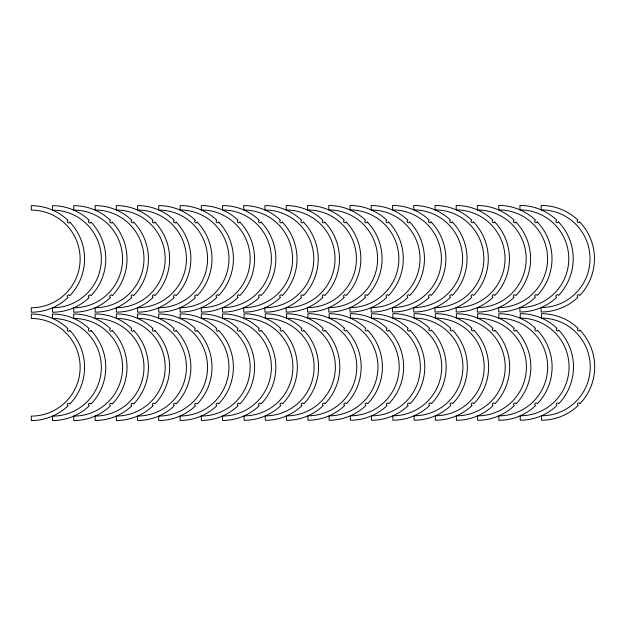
<?xml version="1.0" encoding="UTF-8"?>
<svg xmlns="http://www.w3.org/2000/svg" width="626" height="626" viewBox="0 0 626 626"><rect width="100%" height="100%" fill="white"/><g stroke="black" fill="none" stroke-linecap="round" stroke-linejoin="round"><path stroke-width="0.94" d="M69.83 222.167L69.783 222.269A1.33 1.33 0 0 1 67.694 222.543A1.33 1.33 0 0 1 67.968 220.454L67.764 220.109A53.265 53.265 0 0 0 31.3 205.672L31.3 210.109A48.828 48.828 0 0 1 80.128 258.937A48.828 48.828 0 0 1 31.3 307.765L31.3 312.21A53.265 53.265 0 0 0 67.764 297.773L67.968 297.428A1.33 1.33 0 0 1 67.694 295.331A1.33 1.33 0 0 1 69.783 295.605L70.128 295.402A53.265 53.265 0 0 0 70.128 222.473L69.83 222.167M91.028 222.183L90.989 222.277A1.33 1.33 0 0 1 88.892 222.559A1.33 1.33 0 0 1 89.174 220.462L88.97 220.117A53.265 53.265 0 0 0 52.506 205.68L52.506 210.117A48.828 48.828 0 0 1 101.334 258.945A48.828 48.828 0 0 1 52.506 307.773L52.506 312.217A53.265 53.265 0 0 0 88.97 297.78L89.174 297.436A1.33 1.33 0 0 1 88.892 295.339A1.33 1.33 0 0 1 90.989 295.613L91.333 295.409A53.265 53.265 0 0 0 91.333 222.48L91.028 222.183M112.273 222.167L112.234 222.269A1.33 1.33 0 0 1 110.137 222.543A1.33 1.33 0 0 1 110.419 220.454L110.215 220.109A53.265 53.265 0 0 0 73.751 205.672L73.751 210.109A48.828 48.828 0 0 1 122.579 258.937A48.828 48.828 0 0 1 73.751 307.765L73.751 312.202A53.265 53.265 0 0 0 110.215 297.765L110.419 297.428A1.33 1.33 0 0 1 110.137 295.331A1.33 1.33 0 0 1 112.234 295.605L112.578 295.402A53.265 53.265 0 0 0 112.578 222.473L112.273 222.167M69.83 330.52L69.783 330.614A1.33 1.33 0 0 1 67.694 330.888A1.33 1.33 0 0 1 67.968 328.799L67.764 328.454A53.265 53.265 0 0 0 31.3 314.017L31.3 318.454A48.828 48.828 0 0 1 80.128 367.282A48.828 48.828 0 0 1 31.3 416.11L31.3 420.555A53.265 53.265 0 0 0 67.764 406.118L67.968 405.773A1.33 1.33 0 0 1 67.694 403.676A1.33 1.33 0 0 1 69.783 403.95L70.128 403.747A53.265 53.265 0 0 0 70.128 330.818L69.83 330.52M133.674 222.097L133.628 222.191A1.33 1.33 0 0 1 131.538 222.473A1.33 1.33 0 0 1 131.812 220.375L131.609 220.031A53.265 53.265 0 0 0 95.144 205.594L95.144 210.031A48.828 48.828 0 0 1 143.972 258.859A48.828 48.828 0 0 1 95.144 307.695L95.144 312.131A53.265 53.265 0 0 0 131.609 297.694L131.812 297.35A1.33 1.33 0 0 1 131.538 295.253A1.33 1.33 0 0 1 133.628 295.527L133.972 295.331A53.265 53.265 0 0 0 133.972 222.394L133.674 222.097M91.028 330.528L90.989 330.622A1.33 1.33 0 0 1 88.892 330.904A1.33 1.33 0 0 1 89.174 328.806L88.97 328.462A53.265 53.265 0 0 0 52.506 314.025L52.506 318.462A48.828 48.828 0 0 1 101.334 367.29A48.828 48.828 0 0 1 52.506 416.126L52.506 420.562A53.265 53.265 0 0 0 88.97 406.125L89.174 405.781A1.33 1.33 0 0 1 88.892 403.684A1.33 1.33 0 0 1 90.989 403.958L91.333 403.754A53.265 53.265 0 0 0 91.333 330.825L91.028 330.528M154.872 222.105L154.833 222.207A1.33 1.33 0 0 1 152.736 222.48A1.33 1.33 0 0 1 153.01 220.383L152.807 220.039A53.265 53.265 0 0 0 116.342 205.602L116.342 210.039A48.828 48.828 0 0 1 165.178 258.874A48.828 48.828 0 0 1 116.342 307.702L116.342 312.139A53.265 53.265 0 0 0 152.807 297.702L153.01 297.358A1.33 1.33 0 0 1 152.736 295.261A1.33 1.33 0 0 1 154.833 295.542L155.178 295.339A53.265 53.265 0 0 0 155.178 222.41L154.872 222.105M112.273 330.512L112.234 330.614A1.33 1.33 0 0 1 110.137 330.888A1.33 1.33 0 0 1 110.419 328.799L110.215 328.454A53.265 53.265 0 0 0 73.751 314.017L73.751 318.454A48.828 48.828 0 0 1 122.579 367.282A48.828 48.828 0 0 1 73.751 416.11L73.751 420.555A53.265 53.265 0 0 0 110.215 406.118L110.419 405.773A1.33 1.33 0 0 1 110.137 403.676A1.33 1.33 0 0 1 112.234 403.95L112.578 403.747A53.265 53.265 0 0 0 112.578 330.818L112.273 330.512M176.117 222.097L176.078 222.191A1.33 1.33 0 0 1 173.981 222.473A1.33 1.33 0 0 1 174.263 220.375L174.059 220.031A53.265 53.265 0 0 0 137.595 205.594L137.595 210.031A48.828 48.828 0 0 1 186.423 258.859A48.828 48.828 0 0 1 137.595 307.695L137.595 312.131A53.265 53.265 0 0 0 174.059 297.694L174.263 297.35A1.33 1.33 0 0 1 173.981 295.253A1.33 1.33 0 0 1 176.078 295.527L176.422 295.323A53.265 53.265 0 0 0 176.422 222.394L176.117 222.097M133.674 330.442L133.628 330.544A1.33 1.33 0 0 1 131.538 330.818A1.33 1.33 0 0 1 131.812 328.72L131.609 328.376A53.265 53.265 0 0 0 95.144 313.939L95.144 318.376A48.828 48.828 0 0 1 143.972 367.212A48.828 48.828 0 0 1 95.144 416.04L95.144 420.476A53.265 53.265 0 0 0 131.609 406.039L131.812 405.695A1.33 1.33 0 0 1 131.538 403.598A1.33 1.33 0 0 1 133.628 403.88L133.972 403.676A53.265 53.265 0 0 0 133.972 330.747L133.674 330.442M197.26 222.128L197.221 222.23A1.33 1.33 0 0 1 195.124 222.504A1.33 1.33 0 0 1 195.398 220.415L195.195 220.07A53.265 53.265 0 0 0 158.73 205.633L158.73 210.07A48.828 48.828 0 0 1 207.558 258.898A48.828 48.828 0 0 1 158.73 307.726L158.73 312.163A53.265 53.265 0 0 0 195.195 297.726L195.398 297.389A1.33 1.33 0 0 1 195.124 295.292A1.33 1.33 0 0 1 197.221 295.566L197.558 295.362A53.265 53.265 0 0 0 197.558 222.433L197.26 222.128M154.872 330.45L154.833 330.551A1.33 1.33 0 0 1 152.736 330.825A1.33 1.33 0 0 1 153.01 328.728L152.807 328.384A53.265 53.265 0 0 0 116.342 313.947L116.342 318.391A48.828 48.828 0 0 1 165.178 367.219A48.828 48.828 0 0 1 116.342 416.047L116.342 420.484A53.265 53.265 0 0 0 152.807 406.047L153.01 405.703A1.33 1.33 0 0 1 152.736 403.606A1.33 1.33 0 0 1 154.833 403.887L155.178 403.684A53.265 53.265 0 0 0 155.178 330.755L154.872 330.45M218.654 222.058L218.615 222.152A1.33 1.33 0 0 1 216.518 222.433A1.33 1.33 0 0 1 216.792 220.336L216.588 219.992A53.265 53.265 0 0 0 180.124 205.555L180.124 209.992A48.828 48.828 0 0 1 228.96 258.82A48.828 48.828 0 0 1 180.124 307.656L180.124 312.092A53.265 53.265 0 0 0 216.588 297.655L216.792 297.311A1.33 1.33 0 0 1 216.518 295.214A1.33 1.33 0 0 1 218.615 295.488L218.959 295.284A53.265 53.265 0 0 0 218.959 222.355L218.654 222.058M176.117 330.442L176.078 330.536A1.33 1.33 0 0 1 173.981 330.818A1.33 1.33 0 0 1 174.263 328.72L174.059 328.376A53.265 53.265 0 0 0 137.595 313.939L137.595 318.376A48.828 48.828 0 0 1 186.423 367.204A48.828 48.828 0 0 1 137.595 416.04L137.595 420.476A53.265 53.265 0 0 0 174.059 406.039L174.263 405.695A1.33 1.33 0 0 1 173.981 403.598A1.33 1.33 0 0 1 176.078 403.88L176.422 403.676A53.265 53.265 0 0 0 176.422 330.739L176.117 330.442M239.86 222.066L239.813 222.167A1.33 1.33 0 0 1 237.724 222.441A1.33 1.33 0 0 1 237.997 220.344L237.794 220A53.265 53.265 0 0 0 201.329 205.563L201.329 210A48.828 48.828 0 0 1 250.157 258.835A48.828 48.828 0 0 1 201.329 307.663L201.329 312.1A53.265 53.265 0 0 0 237.794 297.663L237.997 297.319A1.33 1.33 0 0 1 237.724 295.222A1.33 1.33 0 0 1 239.813 295.503L240.157 295.3A53.265 53.265 0 0 0 240.157 222.371L239.86 222.066M197.26 330.473L197.221 330.575A1.33 1.33 0 0 1 195.124 330.849A1.33 1.33 0 0 1 195.398 328.76L195.195 328.415A53.265 53.265 0 0 0 158.73 313.978L158.73 318.415A48.828 48.828 0 0 1 207.558 367.243A48.828 48.828 0 0 1 158.73 416.071L158.73 420.515A53.265 53.265 0 0 0 195.195 406.078L195.398 405.734A1.33 1.33 0 0 1 195.124 403.637A1.33 1.33 0 0 1 197.221 403.911L197.558 403.707A53.265 53.265 0 0 0 197.558 330.778L197.26 330.473M261.105 222.058L261.058 222.152A1.33 1.33 0 0 1 258.968 222.433A1.33 1.33 0 0 1 259.242 220.336L259.039 219.992A53.265 53.265 0 0 0 222.574 205.555L222.574 209.992A48.828 48.828 0 0 1 271.402 258.82A48.828 48.828 0 0 1 222.574 307.656L222.574 312.092A53.265 53.265 0 0 0 259.039 297.655L259.242 297.311A1.33 1.33 0 0 1 258.968 295.214A1.33 1.33 0 0 1 261.058 295.488L261.402 295.284A53.265 53.265 0 0 0 261.402 222.355L261.105 222.058M218.654 330.403L218.615 330.505A1.33 1.33 0 0 1 216.518 330.778A1.33 1.33 0 0 1 216.792 328.681L216.588 328.337A53.265 53.265 0 0 0 180.124 313.9L180.124 318.337A48.828 48.828 0 0 1 228.96 367.172A48.828 48.828 0 0 1 180.124 416L180.124 420.437A53.265 53.265 0 0 0 216.588 406L216.792 405.656A1.33 1.33 0 0 1 216.518 403.559A1.33 1.33 0 0 1 218.615 403.84L218.959 403.637A53.265 53.265 0 0 0 218.959 330.708L218.654 330.403M282.279 222.073L282.232 222.175A1.33 1.33 0 0 1 280.143 222.449A1.33 1.33 0 0 1 280.417 220.36L280.213 220.016A53.265 53.265 0 0 0 243.749 205.578L243.749 210.015A48.828 48.828 0 0 1 292.577 258.843A48.828 48.828 0 0 1 243.749 307.671L243.749 312.116A53.265 53.265 0 0 0 280.213 297.679L280.417 297.334A1.33 1.33 0 0 1 280.143 295.237A1.33 1.33 0 0 1 282.232 295.511L282.576 295.308A53.265 53.265 0 0 0 282.576 222.379L282.279 222.073M239.86 330.411L239.813 330.512A1.33 1.33 0 0 1 237.724 330.786A1.33 1.33 0 0 1 237.997 328.689L237.794 328.345A53.265 53.265 0 0 0 201.329 313.908L201.329 318.352A48.828 48.828 0 0 1 250.157 367.18A48.828 48.828 0 0 1 201.329 416.008L201.329 420.445A53.265 53.265 0 0 0 237.794 406.008L237.997 405.664A1.33 1.33 0 0 1 237.724 403.567A1.33 1.33 0 0 1 239.813 403.848L240.157 403.645A53.265 53.265 0 0 0 240.157 330.716L239.86 330.411M303.477 222.089L303.438 222.183A1.33 1.33 0 0 1 301.341 222.465A1.33 1.33 0 0 1 301.615 220.368L301.411 220.023A53.265 53.265 0 0 0 264.947 205.586L264.947 210.023A48.828 48.828 0 0 1 313.782 258.851A48.828 48.828 0 0 1 264.947 307.679L264.947 312.124A53.265 53.265 0 0 0 301.411 297.686L301.615 297.342A1.33 1.33 0 0 1 301.341 295.245A1.33 1.33 0 0 1 303.438 295.519L303.782 295.315A53.265 53.265 0 0 0 303.782 222.386L303.477 222.089M261.105 330.403L261.058 330.497A1.33 1.33 0 0 1 258.968 330.778A1.33 1.33 0 0 1 259.242 328.681L259.039 328.337A53.265 53.265 0 0 0 222.574 313.9L222.574 318.337A48.828 48.828 0 0 1 271.402 367.165A48.828 48.828 0 0 1 222.574 416L222.574 420.437A53.265 53.265 0 0 0 259.039 406L259.242 405.656A1.33 1.33 0 0 1 258.968 403.559A1.33 1.33 0 0 1 261.058 403.84L261.402 403.637A53.265 53.265 0 0 0 261.402 330.7L261.105 330.403M324.722 222.073L324.683 222.175A1.33 1.33 0 0 1 322.586 222.449A1.33 1.33 0 0 1 322.86 220.36L322.656 220.016A53.265 53.265 0 0 0 286.192 205.578L286.192 210.015A48.828 48.828 0 0 1 335.027 258.843A48.828 48.828 0 0 1 286.192 307.671L286.192 312.116A53.265 53.265 0 0 0 322.656 297.679L322.86 297.334A1.33 1.33 0 0 1 322.586 295.237A1.33 1.33 0 0 1 324.683 295.511L325.027 295.308A53.265 53.265 0 0 0 325.027 222.379L324.722 222.073M282.608 330.278L282.569 330.379A1.33 1.33 0 0 1 280.471 330.653A1.33 1.33 0 0 1 280.745 328.556L280.542 328.22A53.265 53.265 0 0 0 244.077 313.782L244.077 318.219A48.828 48.828 0 0 1 292.905 367.047A48.828 48.828 0 0 1 244.077 415.875L244.077 420.312A53.265 53.265 0 0 0 280.542 405.875L280.745 405.531A1.33 1.33 0 0 1 280.471 403.441A1.33 1.33 0 0 1 282.569 403.715L282.905 403.512A53.265 53.265 0 0 0 282.905 330.583L282.608 330.278M346.123 222.003L346.076 222.105A1.33 1.33 0 0 1 343.987 222.379A1.33 1.33 0 0 1 344.261 220.282L344.057 219.937A53.265 53.265 0 0 0 307.593 205.5L307.593 209.937A48.828 48.828 0 0 1 356.421 258.773A48.828 48.828 0 0 1 307.593 307.601L307.593 312.038A53.265 53.265 0 0 0 344.057 297.6L344.261 297.256A1.33 1.33 0 0 1 343.987 295.159A1.33 1.33 0 0 1 346.076 295.441L346.421 295.237A53.265 53.265 0 0 0 346.421 222.308L346.123 222.003M303.806 330.285L303.767 330.387A1.33 1.33 0 0 1 301.669 330.661A1.33 1.33 0 0 1 301.951 328.572L301.748 328.227A53.265 53.265 0 0 0 265.283 313.79L265.283 318.227A48.828 48.828 0 0 1 314.111 367.055A48.828 48.828 0 0 1 265.283 415.883L265.283 420.328A53.265 53.265 0 0 0 301.748 405.891L301.951 405.546A1.33 1.33 0 0 1 301.669 403.449A1.33 1.33 0 0 1 303.767 403.723L304.111 403.52A53.265 53.265 0 0 0 304.111 330.591L303.806 330.285M367.321 222.011L367.282 222.113A1.33 1.33 0 0 1 365.185 222.386A1.33 1.33 0 0 1 365.459 220.289L365.255 219.945A53.265 53.265 0 0 0 328.791 205.508L328.791 209.953A48.828 48.828 0 0 1 377.619 258.781A48.828 48.828 0 0 1 328.791 307.609L328.791 312.045A53.265 53.265 0 0 0 365.255 297.608L365.459 297.264A1.33 1.33 0 0 1 365.185 295.167A1.33 1.33 0 0 1 367.282 295.449L367.626 295.245A53.265 53.265 0 0 0 367.626 222.316L367.321 222.011M325.05 330.278L325.011 330.379A1.33 1.33 0 0 1 322.914 330.653A1.33 1.33 0 0 1 323.196 328.556L322.993 328.212A53.265 53.265 0 0 0 286.528 313.775L286.528 318.219A48.828 48.828 0 0 1 335.356 367.047A48.828 48.828 0 0 1 286.528 415.875L286.528 420.312A53.265 53.265 0 0 0 322.993 405.875L323.196 405.531A1.33 1.33 0 0 1 322.914 403.441A1.33 1.33 0 0 1 325.011 403.715L325.356 403.512A53.265 53.265 0 0 0 325.356 330.583L325.05 330.278M388.566 222.003L388.527 222.097A1.33 1.33 0 0 1 386.43 222.379A1.33 1.33 0 0 1 386.704 220.282L386.5 219.937A53.265 53.265 0 0 0 350.036 205.5L350.036 209.937A48.828 48.828 0 0 1 398.872 258.765A48.828 48.828 0 0 1 350.036 307.601L350.036 312.038A53.265 53.265 0 0 0 386.5 297.6L386.704 297.256A1.33 1.33 0 0 1 386.43 295.159A1.33 1.33 0 0 1 388.527 295.433L388.871 295.229A53.265 53.265 0 0 0 388.871 222.3L388.566 222.003M346.452 330.207L346.405 330.301A1.33 1.33 0 0 1 344.316 330.583A1.33 1.33 0 0 1 344.59 328.486L344.386 328.141A53.265 53.265 0 0 0 307.922 313.704L307.922 318.141A48.828 48.828 0 0 1 356.75 366.969A48.828 48.828 0 0 1 307.922 415.805L307.922 420.242A53.265 53.265 0 0 0 344.386 405.805L344.59 405.46A1.33 1.33 0 0 1 344.316 403.363A1.33 1.33 0 0 1 346.405 403.637L346.749 403.434A53.265 53.265 0 0 0 346.749 330.505L346.452 330.207M409.709 222.034L409.662 222.136A1.33 1.33 0 0 1 407.573 222.41A1.33 1.33 0 0 1 407.847 220.321L407.643 219.976A53.265 53.265 0 0 0 371.179 205.539L371.179 209.976A48.828 48.828 0 0 1 420.007 258.804A48.828 48.828 0 0 1 371.179 307.632L371.179 312.077A53.265 53.265 0 0 0 407.643 297.632L407.847 297.295A1.33 1.33 0 0 1 407.573 295.198A1.33 1.33 0 0 1 409.662 295.472L410.007 295.269A53.265 53.265 0 0 0 410.007 222.34L409.709 222.034M367.65 330.215L367.611 330.317A1.33 1.33 0 0 1 365.514 330.591A1.33 1.33 0 0 1 365.795 328.493L365.592 328.149A53.265 53.265 0 0 0 329.12 313.712L329.12 318.149A48.828 48.828 0 0 1 377.955 366.985A48.828 48.828 0 0 1 329.12 415.813L329.12 420.249A53.265 53.265 0 0 0 365.592 405.812L365.795 405.468A1.33 1.33 0 0 1 365.514 403.371A1.33 1.33 0 0 1 367.611 403.653L367.955 403.449A53.265 53.265 0 0 0 367.955 330.512L367.65 330.215M431.103 221.964L431.064 222.066A1.33 1.33 0 0 1 428.966 222.34A1.33 1.33 0 0 1 429.24 220.242L429.037 219.898A53.265 53.265 0 0 0 392.572 205.461L392.572 209.898A48.828 48.828 0 0 1 441.4 258.734A48.828 48.828 0 0 1 392.572 307.562L392.572 311.998A53.265 53.265 0 0 0 429.037 297.561L429.24 297.217A1.33 1.33 0 0 1 428.966 295.12A1.33 1.33 0 0 1 431.064 295.402L431.408 295.198A53.265 53.265 0 0 0 431.408 222.261L431.103 221.964M388.895 330.207L388.856 330.301A1.33 1.33 0 0 1 386.758 330.583A1.33 1.33 0 0 1 387.04 328.486L386.837 328.141A53.265 53.265 0 0 0 350.372 313.704L350.372 318.141A48.828 48.828 0 0 1 399.2 366.969A48.828 48.828 0 0 1 350.372 415.797L350.372 420.242A53.265 53.265 0 0 0 386.837 405.805L387.04 405.46A1.33 1.33 0 0 1 386.758 403.363A1.33 1.33 0 0 1 388.856 403.637L389.2 403.434A53.265 53.265 0 0 0 389.2 330.505L388.895 330.207M452.308 221.972L452.262 222.073A1.33 1.33 0 0 1 450.172 222.347A1.33 1.33 0 0 1 450.446 220.25L450.243 219.906A53.265 53.265 0 0 0 413.778 205.469L413.778 209.913A48.828 48.828 0 0 1 462.606 258.741A48.828 48.828 0 0 1 413.778 307.569L413.778 312.006A53.265 53.265 0 0 0 450.243 297.569L450.446 297.225A1.33 1.33 0 0 1 450.172 295.128A1.33 1.33 0 0 1 452.262 295.409L452.606 295.206A53.265 53.265 0 0 0 452.606 222.277L452.308 221.972M410.038 330.238L409.999 330.34A1.33 1.33 0 0 1 407.902 330.614A1.33 1.33 0 0 1 408.175 328.517L407.972 328.173A53.265 53.265 0 0 0 371.508 313.736L371.508 318.18A48.828 48.828 0 0 1 420.336 367.008A48.828 48.828 0 0 1 371.508 415.836L371.508 420.273A53.265 53.265 0 0 0 407.972 405.836L408.175 405.492A1.33 1.33 0 0 1 407.902 403.402A1.33 1.33 0 0 1 409.999 403.676L410.343 403.473A53.265 53.265 0 0 0 410.343 330.544L410.038 330.238M473.553 221.964L473.506 222.058A1.33 1.33 0 0 1 471.417 222.34A1.33 1.33 0 0 1 471.691 220.242L471.488 219.898A53.265 53.265 0 0 0 435.023 205.461L435.023 209.898A48.828 48.828 0 0 1 483.851 258.726A48.828 48.828 0 0 1 435.023 307.562L435.023 311.998A53.265 53.265 0 0 0 471.488 297.561L471.691 297.217A1.33 1.33 0 0 1 471.417 295.12A1.33 1.33 0 0 1 473.506 295.394L473.851 295.19A53.265 53.265 0 0 0 473.851 222.261L473.553 221.964M431.431 330.168L431.392 330.262A1.33 1.33 0 0 1 429.295 330.544A1.33 1.33 0 0 1 429.569 328.447L429.366 328.102A53.265 53.265 0 0 0 392.901 313.665L392.901 318.102A48.828 48.828 0 0 1 441.737 366.93A48.828 48.828 0 0 1 392.901 415.766L392.901 420.202A53.265 53.265 0 0 0 429.366 405.765L429.569 405.421A1.33 1.33 0 0 1 429.295 403.324A1.33 1.33 0 0 1 431.392 403.598L431.737 403.394A53.265 53.265 0 0 0 431.737 330.465L431.431 330.168M494.736 221.98L494.689 222.081A1.33 1.33 0 0 1 492.599 222.355A1.33 1.33 0 0 1 492.873 220.258L492.67 219.914A53.265 53.265 0 0 0 456.205 205.477L456.205 209.913A48.828 48.828 0 0 1 505.033 258.749A48.828 48.828 0 0 1 456.205 307.577L456.205 312.014A53.265 53.265 0 0 0 492.67 297.577L492.873 297.233A1.33 1.33 0 0 1 492.599 295.136A1.33 1.33 0 0 1 494.689 295.417L495.033 295.214A53.265 53.265 0 0 0 495.033 222.285L494.736 221.98M452.637 330.176L452.59 330.27A1.33 1.33 0 0 1 450.501 330.551A1.33 1.33 0 0 1 450.775 328.454L450.571 328.11A53.265 53.265 0 0 0 414.107 313.673L414.107 318.11A48.828 48.828 0 0 1 462.935 366.946A48.828 48.828 0 0 1 414.107 415.774L414.107 420.21A53.265 53.265 0 0 0 450.571 405.773L450.775 405.429A1.33 1.33 0 0 1 450.501 403.332A1.33 1.33 0 0 1 452.59 403.613L452.934 403.41A53.265 53.265 0 0 0 452.934 330.473L452.637 330.176M515.871 222.019L515.832 222.113A1.33 1.33 0 0 1 513.735 222.394A1.33 1.33 0 0 1 514.016 220.297L513.813 219.953A53.265 53.265 0 0 0 477.348 205.516L477.348 209.953A48.828 48.828 0 0 1 526.176 258.781A48.828 48.828 0 0 1 477.348 307.609L477.348 312.053A53.265 53.265 0 0 0 513.813 297.616L514.016 297.272A1.33 1.33 0 0 1 513.735 295.175A1.33 1.33 0 0 1 515.832 295.449L516.176 295.245A53.265 53.265 0 0 0 516.176 222.316L515.871 222.019M473.882 330.168L473.843 330.262A1.33 1.33 0 0 1 471.746 330.544A1.33 1.33 0 0 1 472.02 328.447L471.816 328.102A53.265 53.265 0 0 0 435.352 313.665L435.352 318.102A48.828 48.828 0 0 1 484.18 366.93A48.828 48.828 0 0 1 435.352 415.758L435.352 420.202A53.265 53.265 0 0 0 471.816 405.765L472.02 405.421A1.33 1.33 0 0 1 471.746 403.324A1.33 1.33 0 0 1 473.843 403.598L474.179 403.394A53.265 53.265 0 0 0 474.179 330.465L473.882 330.168M537.272 221.94L537.225 222.042A1.33 1.33 0 0 1 535.136 222.316A1.33 1.33 0 0 1 535.41 220.219L535.207 219.875A53.265 53.265 0 0 0 498.742 205.438L498.742 209.882A48.828 48.828 0 0 1 547.57 258.71A48.828 48.828 0 0 1 498.742 307.538L498.742 311.975A53.265 53.265 0 0 0 535.207 297.538L535.41 297.193A1.33 1.33 0 0 1 535.136 295.096A1.33 1.33 0 0 1 537.225 295.378L537.57 295.175A53.265 53.265 0 0 0 537.57 222.246L537.272 221.94M494.916 330.246L494.876 330.348A1.33 1.33 0 0 1 492.779 330.622A1.33 1.33 0 0 1 493.053 328.525L492.85 328.18A53.265 53.265 0 0 0 456.385 313.743L456.385 318.188A48.828 48.828 0 0 1 505.213 367.016A48.828 48.828 0 0 1 456.385 415.844L456.385 420.281A53.265 53.265 0 0 0 492.85 405.844L493.053 405.499A1.33 1.33 0 0 1 492.779 403.402A1.33 1.33 0 0 1 494.876 403.684L495.221 403.48A53.265 53.265 0 0 0 495.221 330.551L494.916 330.246M558.47 221.948L558.431 222.05A1.33 1.33 0 0 1 556.334 222.324A1.33 1.33 0 0 1 556.608 220.227L556.404 219.882A53.265 53.265 0 0 0 519.94 205.445L519.94 209.89A48.828 48.828 0 0 1 568.776 258.718A48.828 48.828 0 0 1 519.94 307.546L519.94 311.983A53.265 53.265 0 0 0 556.404 297.546L556.608 297.201A1.33 1.33 0 0 1 556.334 295.112A1.33 1.33 0 0 1 558.431 295.386L558.775 295.182A53.265 53.265 0 0 0 558.775 222.253L558.47 221.948M516.114 330.254L516.074 330.356A1.33 1.33 0 0 1 513.977 330.63A1.33 1.33 0 0 1 514.259 328.533L514.056 328.188A53.265 53.265 0 0 0 477.591 313.751L477.591 318.196A48.828 48.828 0 0 1 526.419 367.024A48.828 48.828 0 0 1 477.591 415.852L477.591 420.289A53.265 53.265 0 0 0 514.056 405.851L514.259 405.507A1.33 1.33 0 0 1 513.977 403.418A1.33 1.33 0 0 1 516.074 403.692L516.419 403.488A53.265 53.265 0 0 0 516.419 330.559L516.114 330.254M579.715 221.94L579.676 222.042A1.33 1.33 0 0 1 577.579 222.316A1.33 1.33 0 0 1 577.853 220.219L577.649 219.875A53.265 53.265 0 0 0 541.185 205.438L541.185 209.874A48.828 48.828 0 0 1 590.021 258.71A48.828 48.828 0 0 1 541.185 307.538L541.185 311.975A53.265 53.265 0 0 0 577.649 297.538L577.853 297.193A1.33 1.33 0 0 1 577.579 295.096A1.33 1.33 0 0 1 579.676 295.378L580.02 295.175A53.265 53.265 0 0 0 580.02 222.246L579.715 221.94M537.358 330.246L537.319 330.348A1.33 1.33 0 0 1 535.222 330.622A1.33 1.33 0 0 1 535.504 328.525L535.3 328.18A53.265 53.265 0 0 0 498.836 313.743L498.836 318.18A48.828 48.828 0 0 1 547.664 367.016A48.828 48.828 0 0 1 498.836 415.844L498.836 420.281A53.265 53.265 0 0 0 535.3 405.844L535.504 405.499A1.33 1.33 0 0 1 535.222 403.402A1.33 1.33 0 0 1 537.319 403.684L537.664 403.48A53.265 53.265 0 0 0 537.664 330.551L537.358 330.246M558.76 330.168L558.713 330.27A1.33 1.33 0 0 1 556.624 330.544A1.33 1.33 0 0 1 556.897 328.454L556.694 328.11A53.265 53.265 0 0 0 520.229 313.673L520.229 318.11A48.828 48.828 0 0 1 569.057 366.938A48.828 48.828 0 0 1 520.229 415.766L520.229 420.21A53.265 53.265 0 0 0 556.694 405.773L556.897 405.429A1.33 1.33 0 0 1 556.624 403.332A1.33 1.33 0 0 1 558.713 403.606L559.057 403.402A53.265 53.265 0 0 0 559.057 330.473L558.76 330.168M579.958 330.184L579.919 330.278A1.33 1.33 0 0 1 577.821 330.551A1.33 1.33 0 0 1 578.103 328.462L577.9 328.118A53.265 53.265 0 0 0 541.435 313.681L541.435 318.118A48.828 48.828 0 0 1 590.263 366.946A48.828 48.828 0 0 1 541.435 415.774L541.435 420.218A53.265 53.265 0 0 0 577.9 405.781L578.103 405.437A1.33 1.33 0 0 1 577.821 403.34A1.33 1.33 0 0 1 579.919 403.613L580.263 403.41A53.265 53.265 0 0 0 580.263 330.481L579.958 330.184"/></g></svg>
